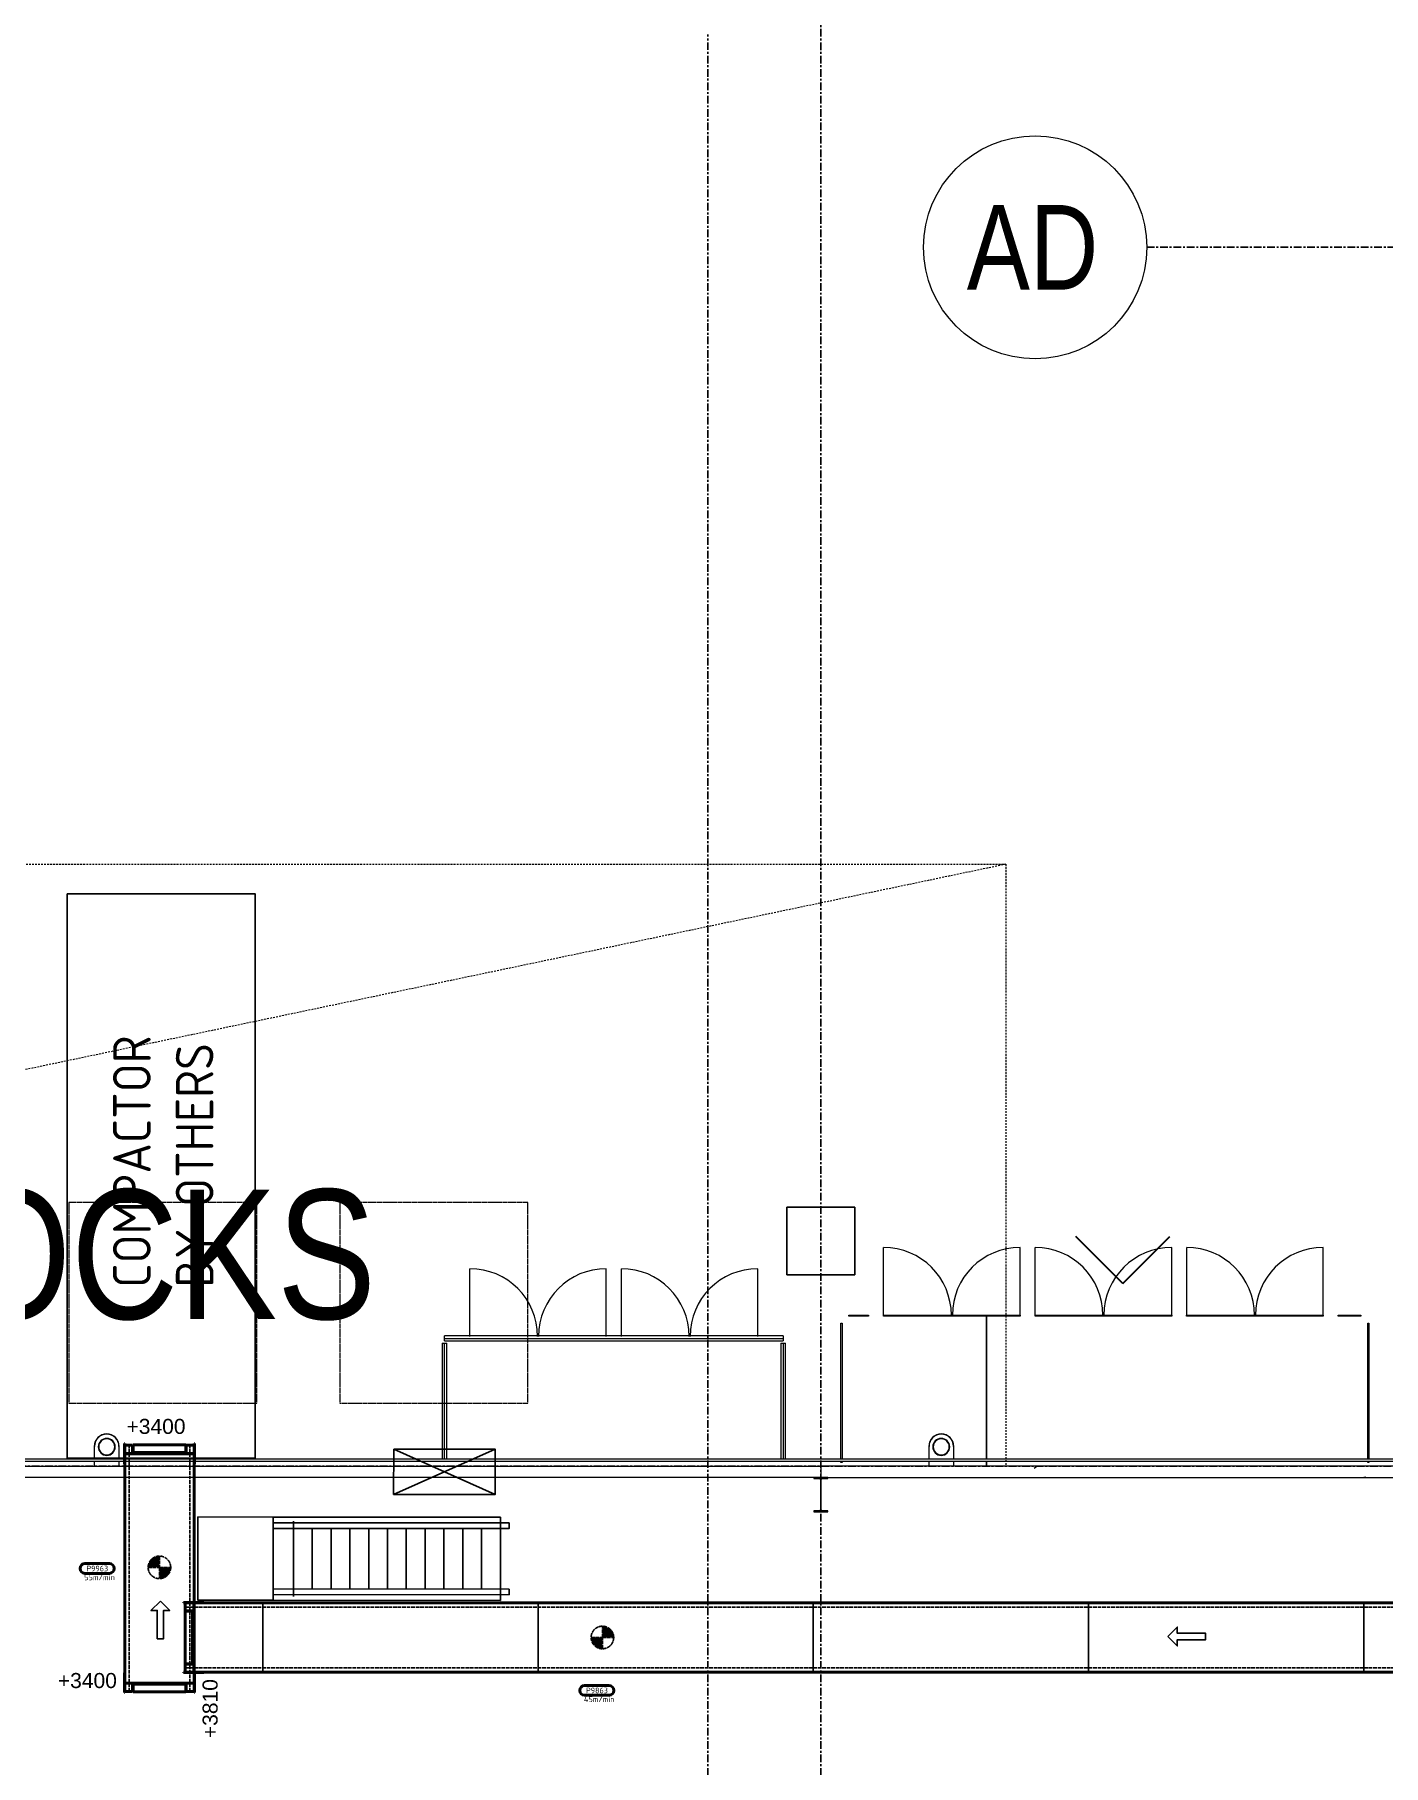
# Model space of a CAD drawing. Header units: millimetres. Extents: x -677815 to 406757, y -145898 to 39000.
# Drawn here: x 210069 to 227987, y -3977 to 19027 of the extents above; entities that cross this region are included whole.
import ezdxf
from ezdxf.enums import TextEntityAlignment as Align

# ---------------------------------------------------------------- set-up
doc = ezdxf.new("R2010")
doc.units = ezdxf.units.MM
doc.header["$LTSCALE"] = 8
for name, pattern in [('Xref building Toll$0$_SBA Dash - Loose', [5, 3, -2]), ('Xref building Toll$0$Beca HIDDEN4', [1.875, 1.25, -0.625]), ('Xref building Toll$0$Grid Line', [22.225, 12.7, -3.175, 3.175, -3.175]), ('Xref Conv Trash$0$AM_ISO02W050', [7.5, 6, -1.5]), ('Xref Conv Trash$0$AM_ISO08W050', [18, 12, -1.5, 3, -1.5])]:
    doc.linetypes.add(name, pattern=pattern)
for name, color, linetype, lineweight in [('Xref building Toll$0$A-DETL', 8, 'Continuous', 9), ('Xref building Toll$0$A-FLOR', 8, 'Continuous', 25), ('Xref building Toll$0$A-GENM', 8, 'Continuous', 9), ('Xref building Toll$0$A-GLAZ-CWMG', 8, 'Continuous', 9), ('Xref building Toll$0$A-WALL', 8, 'Continuous', 9), ('Xref building Toll$0$A-WALL-PATT', 8, 'Continuous', 9), ('Xref building Toll$0$annotation - text', 7, 'Continuous', 0), ('Xref building Toll$0$G-ANNO-TEXT', 8, 'Continuous', 35), ('Xref building Toll$0$P-PIPE', 8, 'Continuous', 9), ('Xref building Toll$0$S-COLS', 8, 'Continuous', 9), ('Xref Conv Trash$0$Cont 2.5', 7, 'Continuous', 50), ('Xref Conv Trash$0$Conv - Trash', 1, 'Continuous', 25), ('Xref Conv Trash$0$Conveyor Speeds', 8, 'Xref Conv Trash$0$AM_ISO08W050', 25), ('Xref Conv Trash$0$Hidden', 9, 'Xref Conv Trash$0$AM_ISO02W050', 25), ('Xref Conv Trash$0$M-PLAT', 1, 'Continuous', 25), ('Xref Conv Trash$0$P_Number', 4, 'Continuous', 50), ('Xref Conv Trash$0$Text', 40, 'Continuous', 35)]:
    doc.layers.add(name, color=color, linetype=linetype, lineweight=lineweight)
doc.layers.add('Xref building Toll$0$A-wall_precast-5', color=8, linetype='Continuous')
doc.layers.add('Xref building Toll$0$S-GRID', color=8, linetype='Continuous')
doc.styles.add('Xref building Toll$0$1 200 sub headings', font='arial.ttf', dxfattribs={"width": 0.821429, "height": 560})
doc.styles.add('Xref building Toll$0$Arial Narrow', font='ARIALN.TTF', dxfattribs={"height": 491.641337})
doc.styles.add('Xref Conv Trash$0$Arial', font='arial.ttf', dxfattribs={"height": 2.950599})
doc.styles.add('Xref Conv Trash$0$STANDARD', font='ISOCP.SHX')

# ---------------------------------------------------------------- blocks, each defined once
blk = doc.blocks.new('*U123')
at = {"color": 0, "linetype": 'Continuous'}
blk.add_lwpolyline([(0, 0), (125, 125), (125, 42.5), (500, 42.5), (500, -42.5), (125, -42.5), (125, -125)], close=True, dxfattribs=at)
blk = doc.blocks.new('Xref Conv Trash$0$Pno2')
at = {"layer": 'Xref Conv Trash$0$Cont 2.5', "lineweight": 50}
blk.add_lwpolyline([(-6.47, 2.55), (6.32, 2.55, -1), (6.32, -2.54), (-6.47, -2.54, -1)], format="xyb", close=True, dxfattribs=at)
at = {"layer": 'Xref Conv Trash$0$Text', "color": 7, "style": 'Xref Conv Trash$0$STANDARD'}
blk.add_attdef('PNO', text='', height=3, dxfattribs=at).set_placement((0, 0), align=Align.MIDDLE)
blk = doc.blocks.new('*U148')
at = {"lineweight": 50}
for p, q in [((260, 466), (0, 466)), ((0, 466), (0, 460)), ((260, 460), (0, 460)), ((13, 460), (13, 356)), ((124, 356), (124, 460)), ((260, 460), (260, 466)), ((19195, 466), (19464, 466)), ((19195, 460), (19195, 466)), ((19195, 460), (19464, 460)), ((19331, 356), (19331, 460)), ((19442, 460), (19442, 356)), ((19464, 460), (19464, 466)), ((109, 350), (9, 350)), ((9, 350), (9, -350)), ((124, 356), (13, 356)), ((109, 350), (109, -350)), ((19331, 356), (19442, 356)), ((19346, 350), (19446, 350)), ((19346, 350), (19346, -350)), ((19446, 350), (19446, -350)), ((109, -350), (9, -350)), ((124, -356), (13, -356)), ((13, -460), (13, -356)), ((124, -356), (124, -460)), ((19331, -356), (19442, -356)), ((19331, -356), (19331, -460)), ((19346, -350), (19446, -350)), ((19442, -460), (19442, -356)), ((260, -460), (0, -460)), ((0, -466), (0, -460)), ((260, -466), (0, -466)), ((260, -466), (260, -460)), ((19195, -460), (19464, -460)), ((19195, -466), (19195, -460)), ((19195, -466), (19464, -466)), ((19464, -466), (19464, -460))]:
    blk.add_line(p, q, dxfattribs=at)
for p, q in [((126, 460), (126, -460)), ((3784, 460), (3784, -460)), ((7441, 460), (7441, -460)), ((11099, 460), (11099, -460)), ((14756, 460), (14756, -460)), ((18414, 460), (18414, -460))]:
    blk.add_line(p, q)
blk.add_lwpolyline([(126, 460), (19329, 460), (19329, -460), (126, -460)], close=True, dxfattribs=at)
at = {"layer": 'Xref Conv Trash$0$Hidden'}
for p, q in [((13, 402), (19442, 402)), ((13, -402), (19442, -402))]:
    blk.add_line(p, q, dxfattribs=at)
at = {"layer": 'Xref Conv Trash$0$Hidden', "const_width": 150}
for points in [[(13901, -75, -0.414214), (13826, 0, -0.414213)], [(13901, 75, -0.414214), (13976, 0, -0.414213)]]:
    blk.add_lwpolyline(points, format="xyb", dxfattribs=at)
at = {"layer": 'Xref Conv Trash$0$Hidden'}
for points in [[(13901, 150), (13901, 0)], [(13901, 0), (13751, 0)], [(14051, 0), (13901, 0)], [(13901, 0), (13901, -150)]]:
    blk.add_lwpolyline(points, dxfattribs=at)
blk.add_circle((13901, 0), 150, dxfattribs=at)
blk = doc.blocks.new('*U194')
at = {"lineweight": 50}
for p, q in [((260, 466), (0, 466)), ((0, 466), (0, 460)), ((260, 460), (0, 460)), ((13, 460), (13, 356)), ((124, 356), (124, 460)), ((260, 460), (260, 466)), ((3040, 466), (3309, 466)), ((3040, 460), (3040, 466)), ((3040, 460), (3309, 460)), ((3176, 356), (3176, 460)), ((3287, 460), (3287, 356)), ((3309, 460), (3309, 466)), ((109, 350), (9, 350)), ((9, 350), (9, -350)), ((124, 356), (13, 356)), ((109, 350), (109, -350)), ((3176, 356), (3287, 356)), ((3191, 350), (3291, 350)), ((3191, 350), (3191, -350)), ((3291, 350), (3291, -350)), ((109, -350), (9, -350)), ((124, -356), (13, -356)), ((13, -460), (13, -356)), ((124, -356), (124, -460)), ((3176, -356), (3287, -356)), ((3176, -356), (3176, -460)), ((3191, -350), (3291, -350)), ((3287, -460), (3287, -356)), ((260, -460), (0, -460)), ((0, -466), (0, -460)), ((260, -466), (0, -466)), ((260, -466), (260, -460)), ((3040, -460), (3309, -460)), ((3040, -466), (3040, -460)), ((3040, -466), (3309, -466)), ((3309, -466), (3309, -460))]:
    blk.add_line(p, q, dxfattribs=at)
blk.add_line((126, 460), (126, -460))
blk.add_lwpolyline([(126, 460), (3174, 460), (3174, -460), (126, -460)], close=True, dxfattribs=at)
at = {"layer": 'Xref Conv Trash$0$Hidden'}
for p, q in [((13, 402), (3287, 402)), ((13, -402), (3287, -402))]:
    blk.add_line(p, q, dxfattribs=at)
at = {"layer": 'Xref Conv Trash$0$Hidden', "const_width": 150}
for points in [[(1663, -75, -0.414214), (1588, 0, -0.414213)], [(1663, 75, -0.414214), (1738, 0, -0.414213)]]:
    blk.add_lwpolyline(points, format="xyb", dxfattribs=at)
at = {"layer": 'Xref Conv Trash$0$Hidden'}
for points in [[(1663, 150), (1663, 0)], [(1663, 0), (1513, 0)], [(1813, 0), (1663, 0)], [(1663, 0), (1663, -150)]]:
    blk.add_lwpolyline(points, dxfattribs=at)
blk.add_circle((1663, 0), 150, dxfattribs=at)
blk = doc.blocks.new('Xref Conv Trash$0$stairs tall')
for p, q in [((2750, -3520), (2750, -2520)), ((3020, -2615), (-115, -2618)), ((0, -2620), (0, -3420)), ((0, -2623), (0, -3423)), ((250, -2620), (250, -3420)), ((500, -2620), (500, -3420)), ((750, -2620), (750, -3420)), ((1000, -2620), (1000, -3420)), ((1250, -2620), (1250, -3420)), ((1500, -2620), (1500, -3420)), ((1750, -2620), (1750, -3420)), ((2000, -2620), (2000, -3420)), ((2250, -2620), (2250, -3420)), ((2500, -2620), (2500, -3420)), ((3020, -3420), (-115, -3423))]:
    blk.add_line(p, q)
for points in [[(3020, -2465), (0, -2468), (0, -3572), (3020, -3569)], [(4020, -2463), (3020, -2465), (3020, -3569), (4020, -3567)], [(3020, -2540), (3020, -2615), (-115, -2618), (-115, -2543)], [(3020, -3420), (3020, -3495), (-115, -3498), (-115, -3423)]]:
    blk.add_lwpolyline(points, close=True)
blk = doc.blocks.new('Xref Conv Trash')
at = {"layer": 'Xref Conv Trash$0$Conv - Trash'}
blk.add_lwpolyline([(210500, 7607), (213000, 7607), (213000, 107), (210500, 107)], close=True, dxfattribs=at)
for name, p, rotation in [('*U194', (211727, -3008), 89.99999999999999), ('*U123', (211740, -1793), 270), ('*U148', (231513, -2277), 180)]:
    blk.add_blockref(name, p, dxfattribs=dict(at, rotation=rotation))
blk.add_blockref('*U123', (225125, -2264), dxfattribs=at)
at = {"layer": 'Xref Conv Trash$0$M-PLAT', "xscale": -1}
blk.add_blockref('Xref Conv Trash$0$stairs tall', (216257, 1788), dxfattribs=at)
at = {"layer": 'Xref Conv Trash$0$P_Number', "xscale": 25.4, "yscale": 25.4, "zscale": 25.4}
for p, values in [((210901, -1360), {'PNO': 'P9963'}), ((217539, -2981), {'PNO': 'P9863'})]:
    blk.add_blockref('Xref Conv Trash$0$Pno2', p, dxfattribs=at).add_auto_attribs(values)
at = {"layer": 'Xref Conv Trash$0$Conv - Trash', "insert": (211111, 2372), "char_height": 500, "attachment_point": 1, "rotation": 90, "style": 'Xref Conv Trash$0$STANDARD'}
blk.add_mtext_dynamic_manual_height_columns('COMPACTOR\\PBY OTHERS', width=5875.26, gutter_width=12.5, heights=[0], dxfattribs=at)
at = {"layer": 'Xref Conv Trash$0$Conv - Trash', "char_height": 200, "width": 2947.07, "attachment_point": 9, "style": 'Xref Conv Trash$0$Arial'}
for insert in [(212074, 426), (211162, -2952)]:
    blk.add_mtext('+3400', dxfattribs=dict(at, insert=insert))
at = {"layer": 'Xref Conv Trash$0$Conv - Trash', "insert": (212503, -2830), "char_height": 200, "width": 2947.07, "attachment_point": 9, "rotation": 90, "style": 'Xref Conv Trash$0$Arial'}
blk.add_mtext('+3810', dxfattribs=at)
at = {"layer": 'Xref Conv Trash$0$Conveyor Speeds', "char_height": 75, "attachment_point": 1, "style": 'Xref Conv Trash$0$STANDARD'}
for s, insert in [('55m/min', (210728, -1441)), ('45m/min', (217366, -3061))]:
    blk.add_mtext_dynamic_manual_height_columns(s, width=1630.75, gutter_width=11.4, heights=[0], dxfattribs=dict(at, insert=insert))
blk = doc.blocks.new('Xref building Toll$0$AD')
at = {"layer": 'Xref building Toll$0$annotation - text', "linetype": 'Continuous', "lineweight": 13}
blk.add_circle((0, 0), 0.732, dxfattribs=at)
at = {"layer": 'Xref building Toll$0$annotation - text', "style": 'Xref building Toll$0$1 200 sub headings', "width": 0.8}
blk.add_text('AD', height=0.5556, dxfattribs=at).set_placement((-0.017, 0), align=Align.MIDDLE_CENTER)
blk = doc.blocks.new('Xref building Toll$0$Toll Grids')
at = {"layer": 'Xref building Toll$0$A-wall_precast-5', "lineweight": 30}
for p, q in [((216189.2, 225), (214838.8, -375)), ((214839.2, 225), (216189.2, -375))]:
    blk.add_line(p, q, dxfattribs=at)
at = {"layer": 'Xref building Toll$0$A-wall_precast-5', "lineweight": 30, "flags": 128}
blk.add_lwpolyline([(214839.2, 225), (216189.2, 225), (216189.2, -375), (214838.8, -375), (214839.2, 225)], close=True, dxfattribs=at)
at = {"layer": 'Xref building Toll$0$S-GRID', "linetype": 'Xref building Toll$0$Grid Line'}
for p, q in [((220514, -125373.3), (220514, 36031.5)), ((219014, -125373.2), (219014, 19027.1)), ((224843, 16200), (280997.7, 16200)), ((-9195.8, 0), (280997.7, 0))]:
    blk.add_line(p, q, dxfattribs=at)
at = {"layer": 'Xref building Toll$0$annotation - text', "xscale": 2025, "yscale": 2025, "zscale": 2025}
blk.add_blockref('Xref building Toll$0$AD', (223361, 16200), dxfattribs=at)
blk = doc.blocks.new('Xref building Toll$0$UB-Universal Beam-Column - C1_5_460UB67-1337975-MASTER GROUND FLOOR')
at = {"layer": 'Xref building Toll$0$S-COLS', "lineweight": 18}
for p, q in [((95, 227), (-95, 227)), ((-95, 227), (-95, 214.3)), ((-95, 214.3), (-15.65, 214.3)), ((-4.25, 202.9), (-4.25, -202.9)), ((4.25, -202.9), (4.25, 202.9)), ((15.65, 214.3), (95, 214.3)), ((95, 214.3), (95, 227)), ((-15.65, -214.3), (-95, -214.3)), ((-95, -214.3), (-95, -227)), ((-95, -227), (95, -227)), ((95, -214.3), (15.65, -214.3)), ((95, -227), (95, -214.3))]:
    blk.add_line(p, q, dxfattribs=at)
at = {"layer": 'Xref building Toll$0$S-COLS'}
for p, q in [((-95, 227), (-95, 227)), ((-95, 214.3), (-95, 214.3)), ((95, 227), (95, 227)), ((95, 214.3), (95, 214.3)), ((-95, -214.3), (-95, -214.3)), ((-95, -227), (-95, -227)), ((95, -214.3), (95, -214.3)), ((95, -227), (95, -227))]:
    blk.add_line(p, q, dxfattribs=at)
at = {"layer": 'Xref building Toll$0$S-COLS', "lineweight": 18}
for centre, start, end in [((-15.65, 202.9), 0, 90), ((15.65, 202.9), 90, 180), ((-15.65, -202.9), 270, 0), ((15.65, -202.9), 180, 270)]:
    blk.add_arc(centre, 11.4, start, end, dxfattribs=at)
blk = doc.blocks.new('Xref building Toll$0$DWP_Downpipe - 225mm-1784091-MASTER GROUND FLOOR')
at = {"layer": 'Xref building Toll$0$P-PIPE'}
for radius, start, end in [(113, 0, 180), (112, 0, 180), (107, 0, 180), (108, 360, 180), (113, 180, 360), (112, 180, 0), (107, 180, 360), (108, 180, 360)]:
    blk.add_arc((-34, -236), radius, start, end, dxfattribs=at)
blk = doc.blocks.new('Xref building Toll$0$IVS-GM-DownPipe Cover - DP 225mm-V82-MASTER GROUND FLOOR')
at = {"layer": 'Xref building Toll$0$A-GENM'}
for p, q in [((-166, 0), (-166, -170)), ((-162, -170), (-162, 0)), ((162, 0), (162, -170)), ((-166, -199), (-166, -264)), ((-162, -264), (-162, -199)), ((162, -199), (162, -264)), ((166, -170), (166, 0)), ((166, -264), (166, -199))]:
    blk.add_line(p, q, dxfattribs=at)
for radius, start in [(166, 360), (162, 0)]:
    blk.add_arc((0, 0), radius, start, 180, dxfattribs=at)
blk = doc.blocks.new('Xref building Toll$0$Rectangular Mullion - _SBA 100 x 15mm-2262264-MASTER GROUND FLOOR')
at = {"layer": 'Xref building Toll$0$A-GLAZ-CWMG'}
for p, q in [((235781, 141912), (235796, 141912)), ((235781, 140106), (235781, 141912)), ((235796, 141912), (235796, 140106)), ((235781, 140062), (235781, 140077)), ((235796, 140062), (235781, 140062)), ((235796, 140077), (235796, 140062))]:
    blk.add_line(p, q, dxfattribs=at)
blk = doc.blocks.new('Xref building Toll$0$Rectangular Mullion - _SBA 100 x 15mm-2263963-MASTER GROUND FLOOR')
at = {"layer": 'Xref building Toll$0$A-GLAZ-CWMG'}
for p, q in [((228888, 142005), (228888, 142020)), ((228888, 142020), (229148, 142020)), ((229148, 142005), (228888, 142005)), ((229148, 142020), (229148, 142005))]:
    blk.add_line(p, q, dxfattribs=at)
blk = doc.blocks.new('Xref building Toll$0$Rectangular Mullion - _SBA 100 x 15mm-V441-MASTER GROUND FLOOR')
at = {"layer": 'Xref building Toll$0$A-GLAZ-CWMG'}
for p, q in [((228781, 141912), (228796, 141912)), ((228781, 140106), (228781, 141912)), ((228796, 141912), (228796, 140106)), ((228781, 140062), (228781, 140077)), ((228796, 140062), (228781, 140062)), ((228796, 140077), (228796, 140062))]:
    blk.add_line(p, q, dxfattribs=at)
blk = doc.blocks.new('Xref building Toll$0$Rectangular Mullion - _SBA 100 x 15mm-2263806-MASTER GROUND FLOOR')
at = {"layer": 'Xref building Toll$0$A-GLAZ-CWMG'}
for p, q in [((229348, 142005), (229348, 142020)), ((229348, 142020), (231162, 142020)), ((231162, 142005), (229348, 142005)), ((231162, 142020), (231162, 142005))]:
    blk.add_line(p, q, dxfattribs=at)
blk = doc.blocks.new('Xref building Toll$0$Rectangular Mullion - _SBA 100 x 15mm-2263733-MASTER GROUND FLOOR')
at = {"layer": 'Xref building Toll$0$A-GLAZ-CWMG'}
for p, q in [((235388, 142005), (235388, 142020)), ((235388, 142020), (235688, 142020)), ((235688, 142005), (235388, 142005)), ((235688, 142020), (235688, 142005))]:
    blk.add_line(p, q, dxfattribs=at)
blk = doc.blocks.new('Xref building Toll$0$Circular Mullion - _SBA STEEL - 50mmØ-2267214-MASTER GROUND FLOOR')
at = {"layer": 'Xref building Toll$0$A-GLAZ-CWMG'}
for p, q in [((227982, 141649), (227982, 140106)), ((227982, 141649), (228014, 141649)), ((228014, 141649), (228046, 141649)), ((228014, 141649), (228014, 140106)), ((228046, 140106), (228046, 141649)), ((228014, 140076), (227982, 140076)), ((228046, 140076), (228014, 140076))]:
    blk.add_line(p, q, dxfattribs=at)
blk = doc.blocks.new('Xref building Toll$0$Circular Mullion - _SBA STEEL - 50mmØ-V442-MASTER GROUND FLOOR')
at = {"layer": 'Xref building Toll$0$A-GLAZ-CWMG'}
for p, q in [((223482, 141649), (223482, 140106)), ((223482, 141649), (223514, 141649)), ((223514, 141649), (223546, 141649)), ((223514, 140106), (223514, 141649)), ((223546, 140106), (223546, 141649)), ((223514, 140076), (223482, 140076)), ((223546, 140076), (223514, 140076))]:
    blk.add_line(p, q, dxfattribs=at)
blk = doc.blocks.new('Xref building Toll$0$Circular Mullion - _SBA STEEL - 50mmØ-2269002-MASTER GROUND FLOOR')
at = {"layer": 'Xref building Toll$0$A-GLAZ-CWMG'}
for p, q in [((225025, 141744), (223514, 141744)), ((223514, 141712), (223514, 141744)), ((223514, 141681), (223514, 141712)), ((223514, 141712), (225025, 141712)), ((223514, 141681), (225025, 141681))]:
    blk.add_line(p, q, dxfattribs=at)
blk = doc.blocks.new('Xref building Toll$0$Circular Mullion - _SBA STEEL - 50mmØ-2269004-MASTER GROUND FLOOR')
at = {"layer": 'Xref building Toll$0$A-GLAZ-CWMG'}
for p, q in [((228014, 141744), (226503, 141744)), ((226503, 141712), (228014, 141712)), ((228014, 141744), (228014, 141712)), ((228014, 141712), (228014, 141681)), ((226503, 141681), (228014, 141681))]:
    blk.add_line(p, q, dxfattribs=at)
blk = doc.blocks.new('Xref building Toll$0$Circular Mullion - _SBA STEEL - 50mmØ-2269005-MASTER GROUND FLOOR')
at = {"layer": 'Xref building Toll$0$A-GLAZ-CWMG'}
for p, q in [((226503, 141744), (225025, 141744)), ((225025, 141712), (226503, 141712)), ((225025, 141681), (226503, 141681))]:
    blk.add_line(p, q, dxfattribs=at)
blk = doc.blocks.new('Xref building Toll$0$Generic Models 1 - Generic Models 1-2244432-MASTER GROUND FLOOR')
at = {"layer": 'Xref building Toll$0$A-DETL', "linetype": 'Xref building Toll$0$Beca HIDDEN4'}
for p, q in [((221023, 143516), (218523, 143516)), ((218523, 143516), (218523, 140851)), ((221023, 140851), (221023, 143516)), ((224623, 143516), (222123, 143516)), ((222123, 143516), (222123, 140851)), ((224623, 140851), (224623, 143516)), ((218523, 140851), (221023, 140851)), ((222123, 140851), (224623, 140851))]:
    blk.add_line(p, q, dxfattribs=at)
at = {"layer": 'Xref building Toll$0$A-GENM'}
for p, q in [((218523, 143516), (218523, 143516)), ((221023, 143516), (221023, 143516)), ((222123, 143516), (222123, 143516)), ((224623, 143516), (224623, 143516)), ((218523, 140851), (218523, 140851)), ((221023, 140851), (221023, 140851)), ((222123, 140851), (222123, 140851)), ((224623, 140851), (224623, 140851))]:
    blk.add_line(p, q, dxfattribs=at)
blk = doc.blocks.new('Xref building Toll$0$building block 28092016')
at = {"layer": 'Xref building Toll$0$A-WALL-PATT', "lineweight": 9}
h = blk.add_hatch(dxfattribs=at)
h.set_pattern_fill('FP_1', color=256, style=0, pattern_type=2)
h.set_pattern_definition([(50, (714549.7, -811512), (3643.682, -318.78), [381, -4191]), (355, (714549.7, -811512), (-704.856, 3821.136), [304.8, -3352.8]), (100.451, (714853.3, -811538.5), (2938.852, 3502.332), [323.8, -3561.8]), (46.184, (714549.7, -810496), (5421.58, -840.856), [571.5, -6286.5]), (96.636, (715001.5, -810566), (4748.05, 4948.55), [485.7, -5342.7]), (351.184, (714549.7, -810496), (4748.1, 4948.51), [457.2, -5029.2]), (21, (715057.7, -810750), (3032.288, -2045.304), [381, -4191]), (326, (715057.7, -810750), (1236.04, 3683.76), [304.8, -3352.8]), (71.451, (715310.3, -810920.4), (4268.343, 1638.425), [323.8, -3561.8]), (37.5, (714549.7, -811512), (61.772, 1691.101), [167.64, -3144.52, 167.64, -3235.96, -3365.5]), (37.5, (714549.7, -811512), (61.772, 1691.101), [-6715.76, 167.64, -3197.86]), (7.5, (714549.7, -811512), (1336.393, 2003.611), [167.64, -1772.92, 167.64, -3068.32, -1282.7]), (7.5, (714549.7, -811512), (1336.393, 2003.611), [-5176.52, 167.64, -1115.06]), (327.5, (713416.8, -811512), (2711.818, -114.5786), [167.64, -1102.36, 167.64, -3794.76, -5257.8]), (327.5, (713416.8, -811512), (2711.818, -114.5786), [-5232.4, 167.64, -5090.16]), (317.5, (712908.8, -811512), (2962.586, 508.533), [167.64, -1483.36, 167.64, -2463.8, -3733.8]), (317.5, (712908.8, -811512), (2962.586, 508.533), [-4282.44, 167.64, -3566.16])])
h.paths.add_polyline_path([(992550, -671649), (992550, -671499), (943065, -671499), (943065, -671649), (992400, -671649)], flags=0)
at = {"layer": 'Xref building Toll$0$A-DETL', "linetype": 'Xref building Toll$0$_SBA Dash - Loose'}
for p, q in [((907346, -663499), (945520, -663499)), ((945520, -663499), (907346, -671499)), ((945520, -663499), (945520, -671487))]:
    blk.add_line(p, q, dxfattribs=at)
at = {"layer": 'Xref building Toll$0$A-DETL'}
for p, q in [((943898, -669492), (943898, -668592)), ((945711, -669492), (945711, -668592)), ((945911, -669492), (945911, -668592)), ((947725, -669492), (947725, -668592)), ((947925, -669492), (947925, -668592)), ((949738, -669492), (949738, -668592)), ((938401, -669774), (938401, -668874)), ((940214, -669774), (940214, -668874)), ((940414, -669774), (940414, -668874)), ((942227, -669774), (942227, -668874))]:
    blk.add_line(p, q, dxfattribs=at)
for centre, start, end in [((943898, -669492), 0, 90), ((945711, -669492), 90, 180), ((945911, -669492), 0, 90), ((947725, -669492), 90, 180), ((947925, -669492), 0, 90), ((949738, -669492), 90, 180), ((938401, -669774), 0, 90), ((940214, -669774), 90, 180), ((940414, -669774), 0, 90), ((942227, -669774), 90, 180)]:
    blk.add_arc(centre, 900, start, end, dxfattribs=at)
at = {"layer": 'Xref building Toll$0$A-FLOR'}
for p, q in [((942614, -668957), (942614, -668057)), ((942614, -668057), (943514, -668057)), ((943514, -668057), (943514, -668957)), ((943514, -668957), (942614, -668957)), ((945266, -671405), (945266, -669507)), ((945266, -671499), (945266, -671434))]:
    blk.add_line(p, q, dxfattribs=at)
at = {"layer": 'Xref building Toll$0$A-WALL', "lineweight": 18}
for p, q in [((992644, -671405), (929492, -671405)), ((929492, -671434), (992615, -671434)), ((952129, -671499), (943065, -671499)), ((943065, -671499), (943065, -671649)), ((943065, -671649), (952034, -671649))]:
    blk.add_line(p, q, dxfattribs=at)
at = {"layer": 'Xref building Toll$0$A-WALL'}
for p, q in [((929439, -671499), (943065, -671499)), ((943065, -671649), (932072, -671649))]:
    blk.add_line(p, q, dxfattribs=at)
at = {"layer": 'Xref building Toll$0$G-ANNO-TEXT', "color": 7}
for q in [(946452, -668446), (947702, -668446)]:
    blk.add_line((947077, -669071), q, dxfattribs=at)
at = {"layer": 'Xref building Toll$0$A-GENM'}
for name, p in [('Xref building Toll$0$Generic Models 1 - Generic Models 1-2244432-MASTER GROUND FLOOR', (714550, -811512)), ('Xref building Toll$0$IVS-GM-DownPipe Cover - DP 225mm-V82-MASTER GROUND FLOOR', (933577, -671236)), ('Xref building Toll$0$IVS-GM-DownPipe Cover - DP 225mm-V82-MASTER GROUND FLOOR', (944664, -671236))]:
    blk.add_blockref(name, p, dxfattribs=at)
at = {"layer": 'Xref building Toll$0$A-GLAZ-CWMG'}
for name, p in [('Xref building Toll$0$Rectangular Mullion - _SBA 100 x 15mm-V441-MASTER GROUND FLOOR', (714550, -811512)), ('Xref building Toll$0$Rectangular Mullion - _SBA 100 x 15mm-2263963-MASTER GROUND FLOOR', (714550, -811512)), ('Xref building Toll$0$Rectangular Mullion - _SBA 100 x 15mm-2263806-MASTER GROUND FLOOR', (714550, -811512)), ('Xref building Toll$0$Rectangular Mullion - _SBA 100 x 15mm-2263806-MASTER GROUND FLOOR', (716563, -811512)), ('Xref building Toll$0$Rectangular Mullion - _SBA 100 x 15mm-2263806-MASTER GROUND FLOOR', (718576, -811512)), ('Xref building Toll$0$Rectangular Mullion - _SBA 100 x 15mm-2263733-MASTER GROUND FLOOR', (714550, -811512)), ('Xref building Toll$0$Rectangular Mullion - _SBA 100 x 15mm-2262264-MASTER GROUND FLOOR', (714550, -811512)), ('Xref building Toll$0$Circular Mullion - _SBA STEEL - 50mmØ-V442-MASTER GROUND FLOOR', (714550, -811512)), ('Xref building Toll$0$Circular Mullion - _SBA STEEL - 50mmØ-2269002-MASTER GROUND FLOOR', (714550, -811512)), ('Xref building Toll$0$Circular Mullion - _SBA STEEL - 50mmØ-2269005-MASTER GROUND FLOOR', (714550, -811512)), ('Xref building Toll$0$Circular Mullion - _SBA STEEL - 50mmØ-2269004-MASTER GROUND FLOOR', (714550, -811512)), ('Xref building Toll$0$Circular Mullion - _SBA STEEL - 50mmØ-2267214-MASTER GROUND FLOOR', (714550, -811512))]:
    blk.add_blockref(name, p, dxfattribs=at)
at = {"layer": 'Xref building Toll$0$P-PIPE', "rotation": 180}
for p in [(933543, -671479), (944630, -671479)]:
    blk.add_blockref('Xref building Toll$0$DWP_Downpipe - 225mm-1784091-MASTER GROUND FLOOR', p, dxfattribs=at)
at = {"layer": 'Xref building Toll$0$S-COLS'}
blk.add_blockref('Xref building Toll$0$UB-Universal Beam-Column - C1_5_460UB67-1337975-MASTER GROUND FLOOR', (943064, -671878), dxfattribs=at)
at = {"layer": 'Xref building Toll$0$G-ANNO-TEXT', "color": 7, "insert": (920727, -667822), "char_height": 1720.74, "width": 19613.03, "attachment_point": 1, "line_spacing_factor": 0.968573, "style": 'Xref building Toll$0$Arial Narrow'}
blk.add_mtext('LOADING DOCKS', dxfattribs=at)
blk = doc.blocks.new('Xref building Toll')
for name, p in [('Xref building Toll$0$Toll Grids', (0, 0)), ('Xref building Toll$0$building block 28092016', (-722550, 671499))]:
    blk.add_blockref(name, p)

msp = doc.modelspace()

# ---------------------------------------------------------------- block references
for name in ['Xref building Toll', 'Xref Conv Trash']:
    msp.add_blockref(name, (0, 0))

doc.saveas('drawing.dxf')
